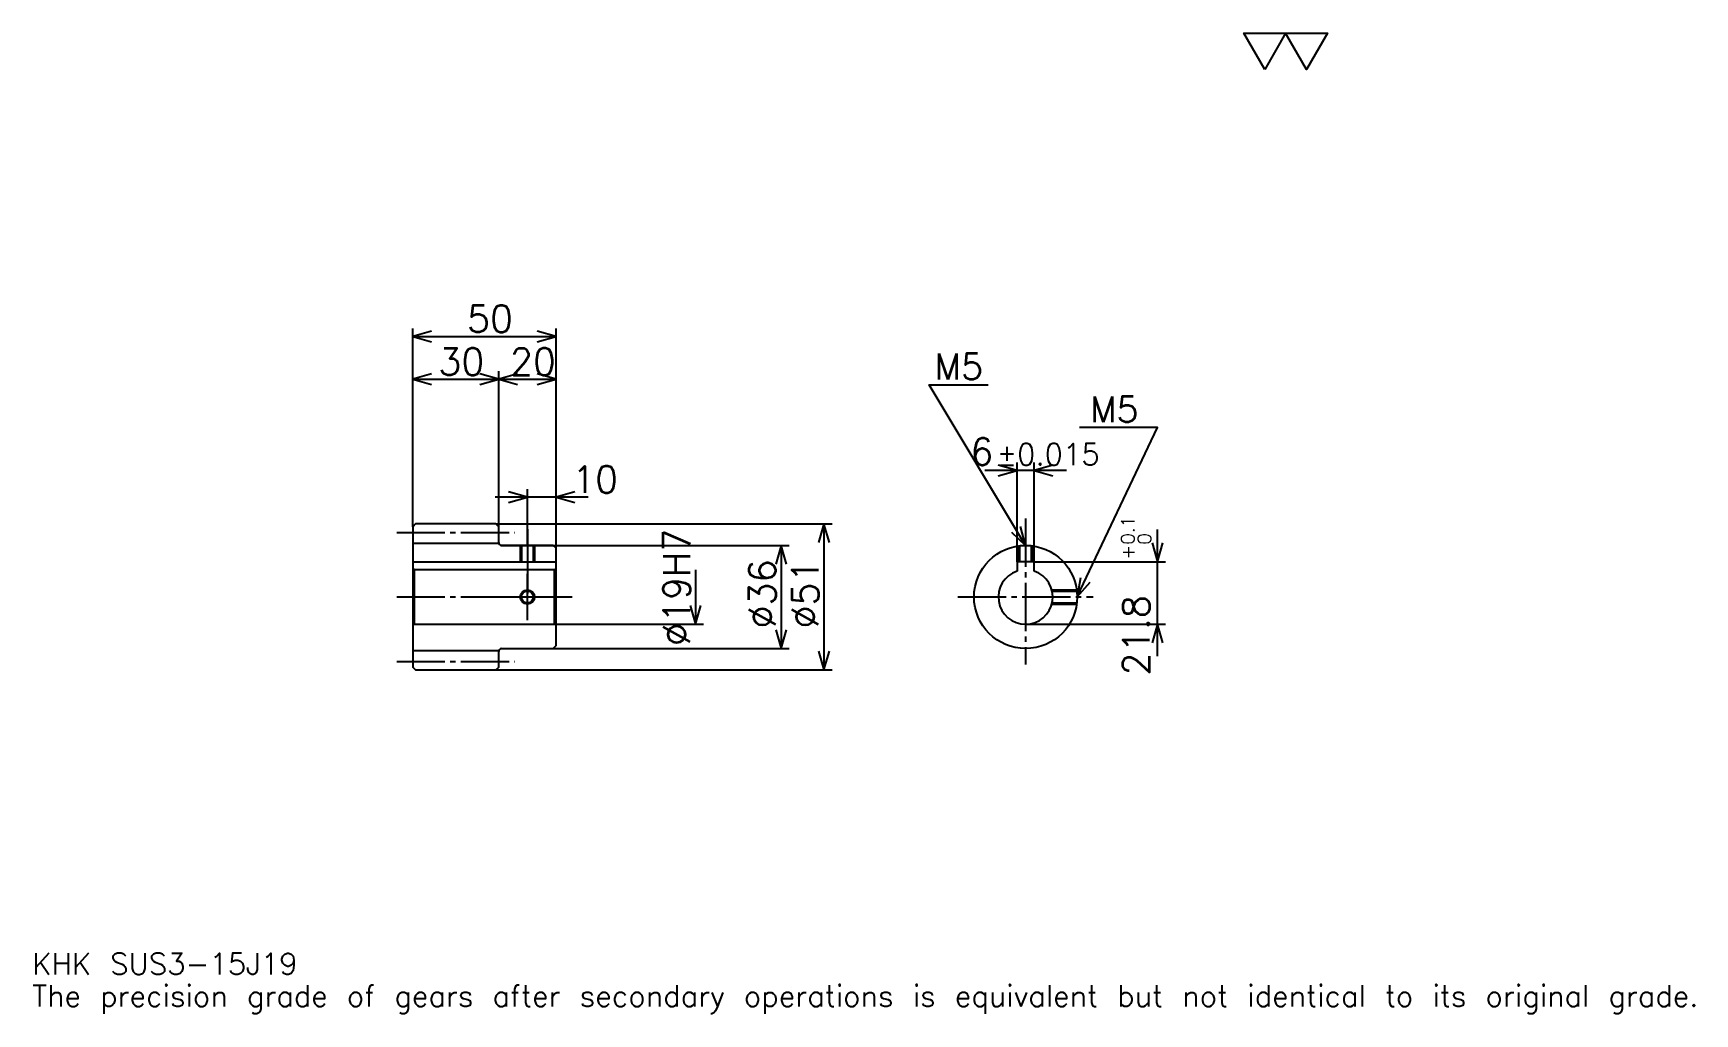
# Model space of a CAD drawing. Extents: x 19 to 599, y 7 to 349.
import ezdxf

# ---------------------------------------------------------------- set-up
doc = ezdxf.new("R2010")
doc.units = 0
doc.linetypes.add('DASHDOT', pattern=[22.434782, 16.826087, -1.869565, 1.869565, -1.869565])
doc.layers.get('0').update_dxf_attribs({"linetype": 'CONTINUOUS'})
doc.layers.add('DASHDOT', color=6, linetype='DASHDOT')
doc.styles.add('KANJI', font='TXT', dxfattribs={"bigfont": 'BIGFONT'})

msp = doc.modelspace()

# ---------------------------------------------------------------- linework, layer by layer
at = {"color": 5}
for p, q in [((151.434784, 177.869568), (151.434784, 246.108704)), ((201.434784, 177.869568), (201.434784, 246.108704)), ((151.434784, 243.304352), (201.434784, 243.304352)), ((151.434784, 228.347824), (181.434784, 228.347824)), ((181.434784, 177.869568), (181.434784, 231.152161)), ((181.434784, 228.347824), (201.434784, 228.347824)), ((362.260864, 164.669571), (362.260864, 199.347839)), ((368.260864, 164.669571), (368.260864, 199.347839)), ((379.478271, 196.543488), (351.043457, 196.543488)), ((212.652176, 187.217392), (180.217392, 187.217392)), ((191.434784, 177.869568), (191.434784, 190.021744)), ((151.434784, 176.869568), (151.434784, 177.869568)), ((180.434784, 177.869568), (201.434784, 177.869568)), ((181.434784, 176.869568), (181.434784, 177.869568)), ((191.434784, 170.369568), (191.434784, 177.869568)), ((191.434784, 170.369568), (191.434784, 177.869568)), ((201.434784, 177.869568), (297.717407, 177.869568)), ((201.434784, 169.369568), (201.434784, 177.869568)), ((294.913055, 177.869568), (294.913055, 126.869568)), ((411.304352, 131.652176), (411.304352, 175.886963)), ((182.434784, 170.369568), (201.434784, 170.369568)), ((201.434784, 170.369568), (282.760864, 170.369568)), ((279.956512, 170.369568), (279.956512, 134.369568)), ((368.260864, 164.669571), (414.108704, 164.669571)), ((250.043488, 161.869568), (250.043488, 142.869568)), ((201.434784, 142.869568), (252.847824, 142.869568)), ((365.260864, 142.869568), (414.108704, 142.869568)), ((182.434784, 134.369568), (201.434784, 134.369568)), ((201.434784, 134.369568), (282.760864, 134.369568)), ((180.434784, 126.869568), (201.434784, 126.869568)), ((201.434784, 126.869568), (297.717407, 126.869568))]:
    msp.add_line(p, q, dxfattribs=at)
at = {"color": 4}
for p, q in [((151.434784, 171.119568), (181.434784, 171.119568)), ((151.434784, 164.669571), (201.434784, 164.669571)), ((200.934784, 161.869568), (201.434784, 162.369568)), ((151.934784, 161.869568), (151.934784, 142.869568)), ((200.934784, 142.869568), (201.434784, 142.369568)), ((151.434784, 133.619568), (181.434784, 133.619568))]:
    msp.add_line(p, q, dxfattribs=at)
at = {"color": 7}
msp.add_lwpolyline([(448.695648, 336.521729), (441.404358, 349.160004), (470.56955, 349.160004), (463.278259, 336.521729), (455.986938, 349.160004), (448.695648, 336.521729)], dxfattribs=at)
at = {"color": 5}
for points in [[(157.978256, 245.17392), (151.434784, 243.304352), (157.978256, 241.434784)], [(194.891296, 241.434784), (201.434784, 243.304352), (194.891296, 245.17392)], [(157.978256, 230.217392), (151.434784, 228.347824), (157.978256, 226.478256)], [(174.891312, 226.478256), (181.434784, 228.347824), (174.891312, 230.217392)], [(187.978271, 230.217392), (181.434784, 228.347824), (187.978271, 226.478256)], [(194.891296, 226.478256), (201.434784, 228.347824), (194.891296, 230.217392)], [(365.260864, 170.369568), (331.608704, 226.456528), (352.17392, 226.456528)], [(383.260864, 152.369568), (411.304352, 211.5), (384.008698, 211.5)], [(355.717407, 194.67392), (362.260864, 196.543488), (355.717407, 198.413055)], [(374.804321, 198.413055), (368.260864, 196.543488), (374.804321, 194.67392)], [(184.891296, 185.347824), (191.434784, 187.217392), (184.891296, 189.08696)], [(207.978271, 189.08696), (201.434784, 187.217392), (207.978271, 185.347824)], [(296.782623, 171.326096), (294.913055, 177.869568), (293.043488, 171.326096)], [(360.291138, 175.018677), (365.260864, 170.369568), (363.497406, 176.942444)], [(281.82608, 163.826096), (279.956512, 170.369568), (278.086945, 163.826096)], [(409.434784, 171.213043), (411.304352, 164.669571), (413.17392, 171.213043)], [(384.37561, 159.082962), (383.260864, 152.369568), (387.754059, 157.480698)], [(248.17392, 149.41304), (250.043488, 142.869568), (251.913055, 149.41304)], [(278.086945, 140.91304), (279.956512, 134.369568), (281.82608, 140.91304)], [(413.17392, 136.326096), (411.304352, 142.869568), (409.434784, 136.326096)], [(293.043488, 133.41304), (294.913055, 126.869568), (296.782623, 133.41304)]]:
    msp.add_lwpolyline(points, dxfattribs=at)
at = {"color": 4}
for points in [[(181.434784, 171.369568), (181.434784, 176.869568), (180.434784, 177.869568), (152.434784, 177.869568), (151.434784, 176.869568), (151.434784, 142.369568)], [(182.434784, 134.369568), (200.434784, 134.369568), (201.434784, 135.369568), (201.434784, 169.369568), (200.434784, 170.369568), (182.434784, 170.369568)], [(188.934784, 170.369568), (188.934784, 164.669571)], [(189.369781, 170.369568), (189.369781, 164.669571)], [(193.499786, 170.369568), (193.499786, 164.669571)], [(193.934784, 170.369568), (193.934784, 164.669571)], [(362.760864, 164.669571), (362.760864, 170.195114)], [(363.195862, 164.669571), (363.195862, 170.250732)], [(367.325867, 164.669571), (367.325867, 170.250732)], [(367.760864, 164.669571), (367.760864, 170.195114)], [(151.434784, 142.369568), (151.934784, 142.869568), (200.934784, 142.869568), (200.934784, 161.869568), (151.934784, 161.869568), (151.434784, 162.369568)], [(368.260864, 161.383453), (368.260864, 164.669571), (362.260864, 164.669571), (362.260864, 161.383453)], [(374.426025, 154.869568), (383.086426, 154.869568)], [(374.533722, 154.43457), (383.142029, 154.43457)], [(374.426025, 149.869568), (383.086426, 149.869568)], [(374.533722, 150.304565), (383.142029, 150.304565)], [(151.434784, 142.369568), (151.434784, 127.869568), (152.434784, 126.869568), (180.434784, 126.869568), (181.434784, 127.869568), (181.434784, 133.369568)]]:
    msp.add_lwpolyline(points, dxfattribs=at)
for centre, radius in [((365.260864, 152.369568), 18), ((191.434784, 152.369568), 2.065)]:
    msp.add_circle(centre, radius, dxfattribs=at)
at = {"color": 7}
msp.add_circle((191.434784, 152.369568), 2.5, dxfattribs=at)
at = {"color": 4}
for centre, radius, start, end in [((182.434784, 171.369568), 1, 180, 270), ((365.260864, 152.369568), 9.5, 108.408480326, 71.591519674), ((182.434784, 133.369568), 1, 90, 180)]:
    msp.add_arc(centre, radius, start, end, dxfattribs=at)
at = {"layer": 'DASHDOT', "color": 7}
for p, q in [((365.260864, 179.717392), (365.260864, 128.760864)), ((145.826096, 174.869568), (187.043488, 174.869568)), ((191.434784, 170.369568), (191.434784, 152.369568)), ((145.826096, 152.369568), (207.043488, 152.369568)), ((341.652161, 152.369568), (388.869568, 152.369568)), ((145.826096, 129.869568), (187.043488, 129.869568))]:
    msp.add_line(p, q, dxfattribs=at)
for points in [[(191.434784, 175.978271), (191.434784, 159.060867)], [(191.434784, 144.260864), (191.434784, 160.478271)], [(183.32608, 152.369568), (199.543488, 152.369568)]]:
    msp.add_lwpolyline(points, dxfattribs=at)

# ---------------------------------------------------------------- texts
at = {"color": 7, "style": 'KANJI'}
for s, height, p in [('50', 9.347826, (170.358704, 244.800003)), ('30', 9.347826, (160.358704, 229.843475)), ('20', 9.347826, (185.358704, 229.843475)), ('M5', 8.973913, (333.478271, 228.32608)), ('M5', 8.973913, (387.747833, 213.369568)), ('6', 9.347826, (345.965088, 198.413055)), ('%%p0.015', 7.478261, (355.218292, 198.413055)), ('10', 9.347826, (207.043488, 188.713043)), ('KHK SUS3-15J19', 7.478261, (18.695652, 20.565218)), ('The precision grade of gears after secondary operations is equivalent but not identical to its original grade.', 7.478261, (18.695652, 9.347826))]:
    msp.add_text(s, height=height, dxfattribs=at).set_placement(p)
for s, height, p in [('%%c19H7', 9.347826, (248.17392, 135.309784)), ('0.1', 4.673913, (403.265228, 170.631439)), ('0', 4.673913, (409.060883, 170.631439)), ('+', 4.673913, (403.265228, 165.396652)), ('%%c36', 9.347826, (278.086945, 141.385864)), ('%%c51', 9.347826, (293.043488, 141.385864)), ('21.8', 9.347826, (408.5, 124.935562))]:
    msp.add_text(s, height=height, rotation=90, dxfattribs=at).set_placement(p)

doc.saveas('drawing.dxf')
